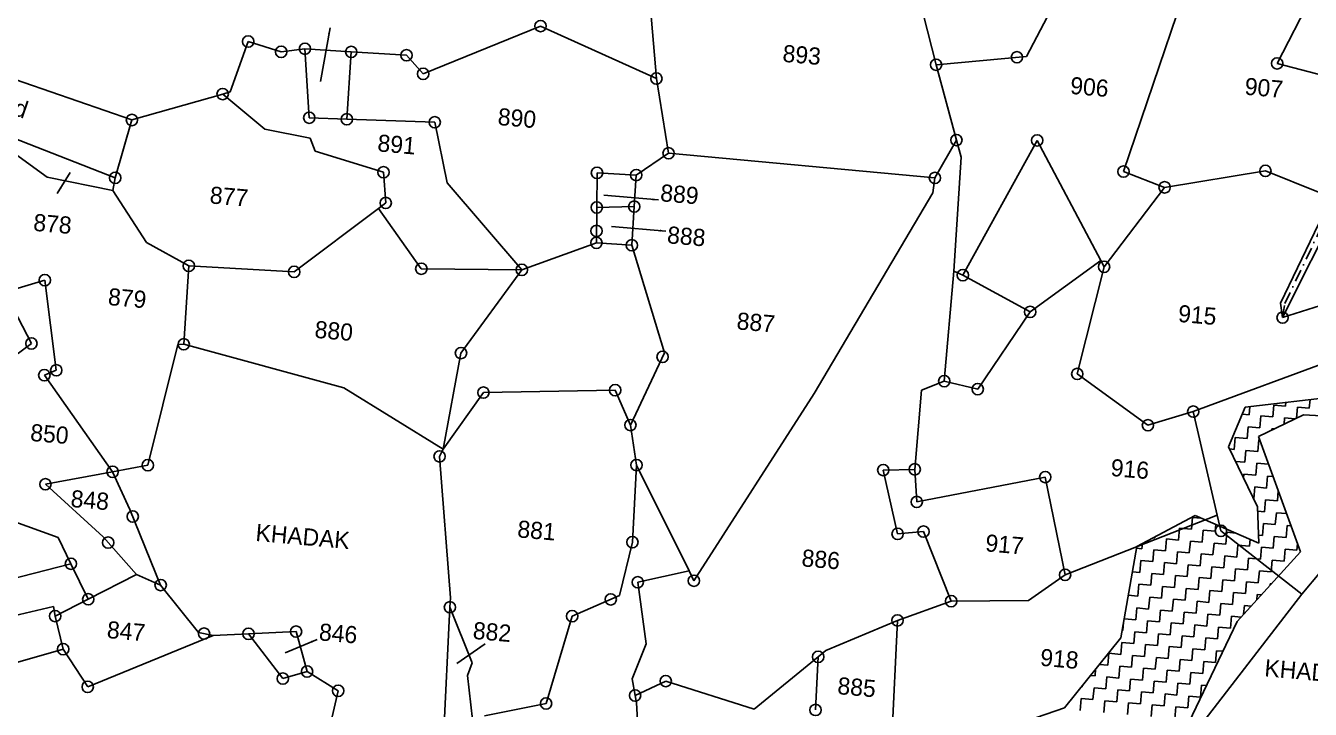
# Model space of a CAD drawing. Header units: metres. Extents: x 302356 to 305648, y 1939949 to 1943623.
# Drawn here: x 302933 to 303460, y 1942881 to 1943162 of the extents above; entities that cross this region are included whole.
import ezdxf

# ---------------------------------------------------------------- set-up
doc = ezdxf.new("R2010")
doc.units = ezdxf.units.M
doc.linetypes.add('DASHDOT', pattern=[1, 0.5, -0.25, 0, -0.25])
for name, color, linetype in [('POLY_HATCH', 12, 'Continuous'), ('POLY_PARCEL', 6, 'Continuous'), ('POLY_WATER', 4, 'Continuous'), ('TEXT_MAPIN', 7, 'Continuous'), ('TEXT_PARCEL', 7, 'Continuous'), ('V_BOUND_LINE', 7, 'Continuous'), ('V_BOUND_STREAM_LINE', 7, 'DASHDOT')]:
    doc.layers.add(name, color=color, linetype=linetype)
doc.styles.add('TEXT_MAP', font='')
doc.styles.get('TEXT_MAP').set_extended_font_data('Kruti Dev 050')
doc.dimstyles.get("Standard").update_dxf_attribs({"dimtxt": 0.18, "dimasz": 0.18, "dimexe": 0.18, "dimexo": 0.0625, "dimgap": 0.09, "dimtad": 0, "dimtih": 1, "dimtoh": 1, "dimdec": 4, "dimzin": 0, "dimdsep": 46, "dimtxsty": 'Standard', "dimcen": 0.09, "dimadec": 0, "dimazin": 0, "dimtfac": 1, "dimtdec": 4, "dimtofl": 0, "dimtmove": 0, "dimatfit": 3, "dimfxl": 1, "dimtolj": 1, "dimtzin": 0, "dimarcsym": 0})

msp = doc.modelspace()

# ---------------------------------------------------------------- linework, layer by layer
for centre in [(303143.97, 1943161.55), (303023.99, 1943155.21), (303037.53, 1943150.98), (303047.28, 1943152.27), (303066.28, 1943150.92), (303088.95, 1943149.56), (303306.3, 1943145.69), (303339.5, 1943148.75), (303446.26, 1943146.23), (303095.78, 1943141.94), (303191.5, 1943140.02), (303013.51, 1943133.64), (303049.05, 1943123.95), (302976.28, 1943123.01), (303064.46, 1943123.32), (303100.53, 1943122.08), (303314.64, 1943114.77), (303347.8, 1943114.64), (303196.52, 1943109.36), (302969.41, 1943099.28), (303079.5, 1943101.55), (303167.14, 1943101.32), (303183.24, 1943100.4), (303305.85, 1943099.24), (303383.21, 1943101.82), (303441.45, 1943102.12), (303400.11, 1943095.37), (303080.42, 1943088.97), (303167.02, 1943087.12), (303182.43, 1943087.48), (303166.94, 1943077.46), (303166.9, 1943072.62), (303181.45, 1943071.59), (302999.6, 1943063.15), (303042.85, 1943060.67), (303095.04, 1943061.97), (303136.3, 1943061.51), (303375.25, 1943062.77), (302940.51, 1943057.29), (303317.29, 1943059.33), (303344.91, 1943044.24), (303448.53, 1943041.91), (302935.01, 1943031.3), (302997.53, 1943030.98), (303111.32, 1943027.37), (303194.07, 1943025.8), (302940.32, 1943018.27), (302945.24, 1943020.28), (303364.24, 1943018.79), (303309.68, 1943015.85), (303120.5, 1943011.14), (303174.6, 1943012.12), (303323.41, 1943012.56), (303411.85, 1943003.35), (303180.85, 1942997.81), (303393.24, 1942997.74), (302982.81, 1942981.33), (303102.55, 1942984.95), (303183.35, 1942981.41), (302968.36, 1942978.63), (303284.62, 1942979.36), (303297.52, 1942979.64), (303351.12, 1942976.47), (302940.77, 1942973.5), (303298.36, 1942966.27), (302976.6, 1942960.29), (302966.51, 1942949.56), (303181.65, 1942949.75), (303290.53, 1942953.15), (303301.15, 1942954.1), (303423.21, 1942954.4), (302951.24, 1942940.89), (303206.9, 1942933.92), (303359.24, 1942936.33), (302988.06, 1942932.14), (303183.87, 1942933.3), (302958.37, 1942926.32), (303172.76, 1942926.26), (303312.48, 1942925.55), (302944.74, 1942919.43), (303106.77, 1942923.04), (303156.93, 1942919.4), (303043.62, 1942913.04), (303290.48, 1942917.66), (303005.88, 1942912.24), (303024.1, 1942912.15), (302948.03, 1942905.85), (303257.9, 1942902.68), (303038.22, 1942893.76), (303048.16, 1942896.67), (303195.36, 1942892.77), (302958.11, 1942890.37), (303060.92, 1942888.76), (303182.76, 1942886.82), (303146.22, 1942883.55), (303256.84, 1942880.88)]:
    msp.add_circle(centre, 2.33)
at = {"layer": 'POLY_HATCH'}
for p, q in [((303433.15, 1943005.22), (303426.29, 1942988.81)), ((303470.83, 1943009.53), (303433.15, 1943005.22)), ((303438.62, 1942993.17), (303457.14, 1943002.04)), ((303457.14, 1943002.04), (303493.54, 1942999.96)), ((303426.29, 1942988.81), (303438.28, 1942964.26)), ((303455.86, 1942945.73), (303438.62, 1942993.17)), ((303438.28, 1942964.26), (303438.79, 1942949.38)), ((303412.61, 1942960.71), (303388.69, 1942947.96)), ((303438.79, 1942949.38), (303412.61, 1942960.71)), ((303388.69, 1942947.96), (303382.17, 1942910.55)), ((303429.84, 1942917.25), (303455.86, 1942945.73)), ((303398.41, 1942851.62), (303429.84, 1942917.25)), ((303382.17, 1942910.55), (303359.02, 1942881.82)), ((303359.02, 1942881.82), (303328.03, 1942871.13))]:
    msp.add_line(p, q, dxfattribs=at)
at = {"layer": 'POLY_HATCH', "linetype": 'Continuous', "ltscale": 10}
for p, q in [((303434.75, 1943001.99), (303435.05, 1943005.44)), ((303444.48, 1943001.15), (303444.9, 1943006.01)), ((303444.9, 1943006.01), (303449.76, 1943005.59)), ((303449.76, 1943005.59), (303449.9, 1943007.14)), ((303454.23, 1943000.65), (303454.62, 1943005.16)), ((303454.62, 1943005.16), (303459.48, 1943004.74)), ((303459.48, 1943004.74), (303459.79, 1943008.27)), ((303431.9, 1943002.24), (303434.75, 1943001.99)), ((303439.19, 1942996.71), (303439.62, 1943001.57)), ((303439.62, 1943001.57), (303444.48, 1943001.15)), ((303449.12, 1942998.2), (303449.34, 1943000.72)), ((303449.34, 1943000.72), (303453.61, 1943000.35)), ((303433.91, 1942992.27), (303434.33, 1942997.13)), ((303434.33, 1942997.13), (303439.19, 1942996.71)), ((303444.01, 1942995.75), (303444.05, 1942996.29)), ((303444.05, 1942996.29), (303444.96, 1942996.21)), ((303428.62, 1942987.83), (303429.05, 1942992.7)), ((303429.05, 1942992.7), (303433.91, 1942992.27)), ((303438.35, 1942986.99), (303438.77, 1942991.85)), ((303438.77, 1942991.85), (303439.11, 1942991.82)), ((303426.68, 1942988), (303428.62, 1942987.83)), ((303433.06, 1942982.55), (303433.48, 1942987.41)), ((303433.48, 1942987.41), (303438.35, 1942986.99)), ((303429.18, 1942982.89), (303433.06, 1942982.55)), ((303437.5, 1942977.27), (303437.92, 1942982.13)), ((303437.92, 1942982.13), (303442.78, 1942981.7)), ((303442.78, 1942981.7), (303442.78, 1942981.71)), ((303432.5, 1942976.09), (303432.64, 1942977.69)), ((303432.64, 1942977.69), (303437.5, 1942977.27)), ((303441.94, 1942971.98), (303442.36, 1942976.84)), ((303442.36, 1942976.84), (303444.62, 1942976.65)), ((303436.66, 1942967.58), (303437.08, 1942972.4)), ((303437.08, 1942972.4), (303441.94, 1942971.98)), ((303446.37, 1942966.7), (303446.73, 1942970.83)), ((303438.34, 1942962.5), (303441.09, 1942962.26)), ((303441.09, 1942962.26), (303441.51, 1942967.12)), ((303441.51, 1942967.12), (303446.37, 1942966.7)), ((303411.08, 1942955.08), (303411.5, 1942959.94)), ((303411.5, 1942959.94), (303415.12, 1942959.62)), ((303440.24, 1942952.54), (303440.67, 1942957.4)), ((303440.67, 1942957.4), (303445.53, 1942956.98)), ((303445.53, 1942956.98), (303445.95, 1942961.84)), ((303445.95, 1942961.84), (303450.14, 1942961.47)), ((303396.07, 1942951.49), (303396.11, 1942951.91)), ((303405.79, 1942950.64), (303406.22, 1942955.5)), ((303406.22, 1942955.5), (303411.08, 1942955.08)), ((303415.52, 1942949.79), (303415.94, 1942954.65)), ((303415.94, 1942954.65), (303420.8, 1942954.23)), ((303420.8, 1942954.23), (303421.05, 1942957.06)), ((303425.24, 1942948.95), (303425.66, 1942953.81)), ((303425.66, 1942953.81), (303429.3, 1942953.49)), ((303438.68, 1942952.67), (303440.24, 1942952.54)), ((303444.68, 1942947.25), (303445.1, 1942952.11)), ((303445.1, 1942952.11), (303449.97, 1942951.69)), ((303449.97, 1942951.69), (303450.39, 1942956.55)), ((303450.39, 1942956.55), (303451.97, 1942956.41)), ((303388.56, 1942947.24), (303390.79, 1942947.05)), ((303390.79, 1942947.05), (303390.97, 1942949.18)), ((303395.23, 1942941.76), (303395.65, 1942946.62)), ((303395.41, 1942951.54), (303396.07, 1942951.49)), ((303395.65, 1942946.62), (303400.51, 1942946.2)), ((303400.51, 1942946.2), (303400.93, 1942951.06)), ((303400.93, 1942951.06), (303405.79, 1942950.64)), ((303410.23, 1942945.35), (303410.65, 1942950.22)), ((303410.65, 1942950.22), (303415.52, 1942949.79)), ((303419.95, 1942944.51), (303420.38, 1942949.37)), ((303420.38, 1942949.37), (303425.24, 1942948.95)), ((303429.68, 1942943.66), (303430.1, 1942948.52)), ((303430.1, 1942948.52), (303434.96, 1942948.1)), ((303434.96, 1942948.1), (303435.21, 1942950.93)), ((303439.4, 1942942.82), (303439.82, 1942947.68)), ((303439.82, 1942947.68), (303444.68, 1942947.25)), ((303449.12, 1942941.97), (303449.54, 1942946.83)), ((303449.54, 1942946.83), (303454.4, 1942946.41)), ((303454.4, 1942946.41), (303454.64, 1942949.09)), ((303389.94, 1942937.33), (303390.36, 1942942.19)), ((303390.36, 1942942.19), (303395.23, 1942941.76)), ((303399.66, 1942936.48), (303400.09, 1942941.34)), ((303400.09, 1942941.34), (303404.95, 1942940.92)), ((303404.95, 1942940.92), (303405.37, 1942945.78)), ((303405.37, 1942945.78), (303410.23, 1942945.35)), ((303414.67, 1942940.07), (303415.09, 1942944.93)), ((303415.09, 1942944.93), (303419.95, 1942944.51)), ((303424.39, 1942939.22), (303424.81, 1942944.09)), ((303424.81, 1942944.09), (303429.68, 1942943.66)), ((303434.11, 1942938.38), (303434.54, 1942943.24)), ((303434.54, 1942943.24), (303439.4, 1942942.82)), ((303443.83, 1942937.53), (303444.26, 1942942.39)), ((303444.26, 1942942.39), (303449.12, 1942941.97)), ((303386.88, 1942937.59), (303389.94, 1942937.33)), ((303394.38, 1942932.04), (303394.8, 1942936.9)), ((303394.8, 1942936.9), (303399.66, 1942936.48)), ((303404.1, 1942931.2), (303404.52, 1942936.06)), ((303404.52, 1942936.06), (303409.38, 1942935.63)), ((303409.38, 1942935.63), (303409.81, 1942940.49)), ((303409.81, 1942940.49), (303414.67, 1942940.07)), ((303419.11, 1942934.79), (303419.53, 1942939.65)), ((303419.53, 1942939.65), (303424.39, 1942939.22)), ((303428.83, 1942933.94), (303429.25, 1942938.8)), ((303429.25, 1942938.8), (303434.11, 1942938.38)), ((303438.55, 1942933.09), (303438.97, 1942937.95)), ((303438.97, 1942937.95), (303443.83, 1942937.53)), ((303389.09, 1942927.6), (303389.52, 1942932.46)), ((303389.52, 1942932.46), (303394.38, 1942932.04)), ((303398.82, 1942926.76), (303399.24, 1942931.62)), ((303399.24, 1942931.62), (303404.1, 1942931.2)), ((303408.54, 1942925.91), (303408.96, 1942930.77)), ((303408.96, 1942930.77), (303413.82, 1942930.35)), ((303413.82, 1942930.35), (303414.25, 1942935.21)), ((303414.25, 1942935.21), (303419.11, 1942934.79)), ((303423.54, 1942929.5), (303423.97, 1942934.36)), ((303423.97, 1942934.36), (303428.83, 1942933.94)), ((303433.27, 1942928.66), (303433.69, 1942933.52)), ((303433.69, 1942933.52), (303438.55, 1942933.09)), ((303443.36, 1942932.05), (303443.41, 1942932.67)), ((303443.41, 1942932.67), (303443.89, 1942932.63)), ((303385.2, 1942927.94), (303389.09, 1942927.6)), ((303393.53, 1942922.32), (303393.96, 1942927.18)), ((303393.96, 1942927.18), (303398.82, 1942926.76)), ((303403.25, 1942921.47), (303403.68, 1942926.33)), ((303403.68, 1942926.33), (303408.54, 1942925.91)), ((303412.98, 1942920.63), (303413.4, 1942925.49)), ((303413.4, 1942925.49), (303418.26, 1942925.06)), ((303418.26, 1942925.06), (303418.68, 1942929.93)), ((303418.68, 1942929.93), (303423.54, 1942929.5)), ((303427.98, 1942924.22), (303428.41, 1942929.08)), ((303428.41, 1942929.08), (303433.27, 1942928.66)), ((303437.94, 1942926.12), (303438.13, 1942928.23)), ((303438.13, 1942928.23), (303439.74, 1942928.09)), ((303388.25, 1942917.88), (303388.67, 1942922.74)), ((303388.67, 1942922.74), (303393.53, 1942922.32)), ((303397.97, 1942917.04), (303398.39, 1942921.9)), ((303398.39, 1942921.9), (303403.25, 1942921.47)), ((303407.69, 1942916.19), (303408.12, 1942921.05)), ((303408.12, 1942921.05), (303412.98, 1942920.63)), ((303417.41, 1942915.34), (303417.84, 1942920.2)), ((303417.84, 1942920.2), (303422.7, 1942919.78)), ((303422.7, 1942919.78), (303423.12, 1942924.64)), ((303423.12, 1942924.64), (303427.98, 1942924.22)), ((303432.53, 1942920.2), (303432.84, 1942923.79)), ((303432.84, 1942923.79), (303435.6, 1942923.55)), ((303382.96, 1942913.44), (303383.25, 1942916.77)), ((303383.52, 1942918.29), (303388.25, 1942917.88)), ((303392.69, 1942912.6), (303393.11, 1942917.46)), ((303393.11, 1942917.46), (303397.97, 1942917.04)), ((303402.41, 1942911.75), (303402.83, 1942916.61)), ((303402.83, 1942916.61), (303407.69, 1942916.19)), ((303412.13, 1942910.9), (303412.55, 1942915.77)), ((303412.55, 1942915.77), (303417.41, 1942915.34)), ((303427.14, 1942914.5), (303427.56, 1942919.36)), ((303427.56, 1942919.36), (303431.45, 1942919.02)), ((303382.68, 1942913.47), (303382.96, 1942913.44)), ((303387.4, 1942908.16), (303387.82, 1942913.02)), ((303387.82, 1942913.02), (303392.69, 1942912.6)), ((303397.12, 1942907.31), (303397.55, 1942912.17)), ((303397.55, 1942912.17), (303402.41, 1942911.75)), ((303406.85, 1942906.47), (303407.27, 1942911.33)), ((303407.27, 1942911.33), (303412.13, 1942910.9)), ((303416.57, 1942905.62), (303416.99, 1942910.48)), ((303416.99, 1942910.48), (303421.85, 1942910.06)), ((303421.85, 1942910.06), (303422.27, 1942914.92)), ((303422.27, 1942914.92), (303427.14, 1942914.5)), ((303382.12, 1942903.72), (303382.54, 1942908.58)), ((303382.54, 1942908.58), (303387.4, 1942908.16)), ((303391.84, 1942902.88), (303392.26, 1942907.74)), ((303392.26, 1942907.74), (303397.12, 1942907.31)), ((303401.56, 1942902.03), (303401.98, 1942906.89)), ((303401.98, 1942906.89), (303406.85, 1942906.47)), ((303411.28, 1942901.18), (303411.71, 1942906.04)), ((303411.71, 1942906.04), (303416.57, 1942905.62)), ((303421.01, 1942900.34), (303421.43, 1942905.2)), ((303421.43, 1942905.2), (303423.96, 1942904.98)), ((303373.34, 1942899.59), (303376.83, 1942899.28)), ((303376.83, 1942899.28), (303377.26, 1942904.15)), ((303377.26, 1942904.15), (303382.12, 1942903.72)), ((303386.55, 1942898.44), (303386.98, 1942903.3)), ((303386.98, 1942903.3), (303391.84, 1942902.88)), ((303396.28, 1942897.59), (303396.7, 1942902.45)), ((303396.7, 1942902.45), (303401.56, 1942902.03)), ((303406, 1942896.75), (303406.42, 1942901.61)), ((303406.42, 1942901.61), (303411.28, 1942901.18)), ((303415.72, 1942895.9), (303416.14, 1942900.76)), ((303416.14, 1942900.76), (303421.01, 1942900.34)), ((303369.65, 1942895.01), (303371.55, 1942894.85)), ((303371.55, 1942894.85), (303371.79, 1942897.67)), ((303375.99, 1942889.56), (303376.41, 1942894.42)), ((303376.41, 1942894.42), (303381.27, 1942894)), ((303381.27, 1942894), (303381.69, 1942898.86)), ((303381.69, 1942898.86), (303386.55, 1942898.44)), ((303390.99, 1942893.15), (303391.42, 1942898.01)), ((303391.42, 1942898.01), (303396.28, 1942897.59)), ((303400.71, 1942892.31), (303401.14, 1942897.17)), ((303401.14, 1942897.17), (303406, 1942896.75)), ((303410.44, 1942891.46), (303410.86, 1942896.32)), ((303410.86, 1942896.32), (303415.72, 1942895.9)), ((303365.97, 1942890.43), (303366.26, 1942890.41)), ((303366.26, 1942890.41), (303366.3, 1942890.85)), ((303370.7, 1942885.12), (303371.13, 1942889.99)), ((303371.13, 1942889.99), (303375.99, 1942889.56)), ((303380.42, 1942884.28), (303380.85, 1942889.14)), ((303380.85, 1942889.14), (303385.71, 1942888.72)), ((303385.71, 1942888.72), (303386.13, 1942893.58)), ((303386.13, 1942893.58), (303390.99, 1942893.15)), ((303395.43, 1942887.87), (303395.85, 1942892.73)), ((303395.85, 1942892.73), (303400.71, 1942892.31)), ((303405.15, 1942887.02), (303405.58, 1942891.88)), ((303405.58, 1942891.88), (303410.44, 1942891.46)), ((303414.87, 1942886.18), (303415.3, 1942891.04)), ((303415.3, 1942891.04), (303417.2, 1942890.87)), ((303365.42, 1942880.69), (303365.84, 1942885.55)), ((303365.84, 1942885.55), (303370.7, 1942885.12)), ((303375.14, 1942879.84), (303375.56, 1942884.7)), ((303375.56, 1942884.7), (303380.42, 1942884.28)), ((303384.86, 1942878.99), (303385.29, 1942883.86)), ((303385.29, 1942883.86), (303390.15, 1942883.43)), ((303390.15, 1942883.43), (303390.57, 1942888.29)), ((303390.57, 1942888.29), (303395.43, 1942887.87)), ((303399.87, 1942882.59), (303400.29, 1942887.45)), ((303400.29, 1942887.45), (303405.15, 1942887.02)), ((303409.59, 1942881.74), (303410.01, 1942886.6)), ((303410.01, 1942886.6), (303414.87, 1942886.18)), ((303394.58, 1942878.15), (303395.01, 1942883.01)), ((303395.01, 1942883.01), (303399.87, 1942882.59)), ((303404.31, 1942877.3), (303404.73, 1942882.16)), ((303404.73, 1942882.16), (303409.59, 1942881.74))]:
    msp.add_line(p, q, dxfattribs=at)
at = {"layer": 'POLY_PARCEL'}
for p, q in [((303343.37, 1943149.11), (303370.2, 1943200.07)), ((303306.3, 1943145.69), (303293.9, 1943194.68)), ((303469.59, 1943191.38), (303446.26, 1943146.23)), ((303411.09, 1943184.18), (303383.21, 1943101.82)), ((303191.5, 1943140.02), (303188.29, 1943178.74)), ((303143.97, 1943161.55), (303095.78, 1943141.94)), ((303191.5, 1943140.02), (303143.97, 1943161.55)), ((303023.99, 1943155.21), (303016.53, 1943134.5)), ((303037.53, 1943150.98), (303023.99, 1943155.21)), ((303047.28, 1943152.27), (303037.53, 1943150.98)), ((303049.05, 1943123.95), (303047.28, 1943152.27)), ((303066.28, 1943150.92), (303047.28, 1943152.27)), ((302976.28, 1943123.01), (302895.18, 1943151.17)), ((303066.28, 1943150.92), (303064.46, 1943123.32)), ((303088.95, 1943149.56), (303066.28, 1943150.92)), ((303095.78, 1943141.94), (303088.95, 1943149.56)), ((303306.3, 1943145.69), (303343.37, 1943149.11)), ((303314.64, 1943114.77), (303306.3, 1943145.69)), ((303446.26, 1943146.23), (303465.7, 1943141.15)), ((303196.52, 1943109.36), (303191.5, 1943140.02)), ((303013.51, 1943133.64), (302976.28, 1943123.01)), ((303016.53, 1943134.5), (303013.51, 1943133.64)), ((303030.76, 1943119.26), (303013.51, 1943133.64)), ((302969.41, 1943099.28), (302976.28, 1943123.01)), ((303064.46, 1943123.32), (303049.05, 1943123.95)), ((303064.46, 1943123.32), (303100.53, 1943122.08)), ((303100.53, 1943122.08), (303105.62, 1943097.18)), ((302913.26, 1943119.8), (302941.44, 1943099.6)), ((302918.39, 1943119.25), (302969.41, 1943099.28)), ((303049.47, 1943115.55), (303030.76, 1943119.26)), ((303051.5, 1943110.24), (303049.47, 1943115.55)), ((303079.5, 1943101.55), (303051.5, 1943110.24)), ((303314.64, 1943114.77), (303305.85, 1943099.24)), ((303316.54, 1943107.73), (303314.64, 1943114.77)), ((303347.8, 1943114.64), (303317.29, 1943059.33)), ((303373.87, 1943065.36), (303347.8, 1943114.64)), ((303183.24, 1943100.4), (303196.52, 1943109.36)), ((303305.85, 1943099.24), (303196.52, 1943109.36)), ((303313.64, 1943060.94), (303316.54, 1943107.73)), ((302941.44, 1943099.6), (302968.47, 1943094.07)), ((303080.42, 1943088.97), (303079.5, 1943101.55)), ((303167.02, 1943087.12), (303167.14, 1943101.32)), ((303167.14, 1943101.32), (303183.24, 1943100.4)), ((303183.24, 1943100.4), (303182.43, 1943087.48)), ((303383.21, 1943101.82), (303400.11, 1943095.37)), ((303400.11, 1943095.37), (303441.45, 1943102.12)), ((303441.45, 1943102.12), (303463.31, 1943093.41)), ((302969.41, 1943099.28), (302968.47, 1943094.07)), ((303105.62, 1943097.18), (303136.3, 1943061.51)), ((303305.02, 1943093.15), (303305.85, 1943099.24)), ((303400.11, 1943095.37), (303375.25, 1943062.77)), ((302968.47, 1943094.07), (302982.2, 1943072.68)), ((303077.43, 1943086.72), (303080.42, 1943088.97)), ((303256.33, 1943010.71), (303305.02, 1943093.15)), ((303042.85, 1943060.67), (303077.43, 1943086.72)), ((303077.43, 1943086.72), (303095.04, 1943061.97)), ((303166.9, 1943072.62), (303167.02, 1943087.12)), ((303167.02, 1943087.12), (303182.43, 1943087.48)), ((303182.43, 1943087.48), (303181.45, 1943071.59)), ((302982.2, 1943072.68), (302999.6, 1943063.15)), ((303166.9, 1943072.62), (303136.3, 1943061.51)), ((303181.45, 1943071.59), (303166.9, 1943072.62)), ((303194.86, 1943027.45), (303181.45, 1943071.59)), ((302997.53, 1943030.98), (302999.6, 1943063.15)), ((302999.6, 1943063.15), (303042.85, 1943060.67)), ((303344.91, 1943044.24), (303373.87, 1943065.36)), ((303375.25, 1943062.77), (303364.24, 1943018.79)), ((303375.25, 1943062.77), (303373.87, 1943065.36)), ((302940.51, 1943057.29), (302924.08, 1943052.34)), ((302945.24, 1943020.28), (302940.51, 1943057.29)), ((303095.04, 1943061.97), (303136.3, 1943061.51)), ((303136.3, 1943061.51), (303111.32, 1943027.37)), ((303313.64, 1943060.94), (303309.68, 1943015.85)), ((303317.29, 1943059.33), (303313.64, 1943060.94)), ((303317.29, 1943059.33), (303344.91, 1943044.24)), ((302924.08, 1943052.34), (302935.01, 1943031.3)), ((303323.41, 1943012.56), (303344.91, 1943044.24)), ((303411.85, 1943003.35), (303505.71, 1943038.05)), ((302935.01, 1943031.3), (302904.13, 1943008.57)), ((302997.53, 1943030.98), (302995.07, 1943030.89)), ((303063.22, 1943013.06), (302997.53, 1943030.98)), ((302995.07, 1943030.89), (302982.81, 1942981.33)), ((303111.32, 1943027.37), (303104.07, 1942987.88)), ((303180.85, 1942997.81), (303194.86, 1943027.45)), ((302940.32, 1943018.27), (302945.24, 1943020.28)), ((302968.36, 1942978.63), (302940.32, 1943018.27)), ((303309.68, 1943015.85), (303300.34, 1943012.09)), ((303309.68, 1943015.85), (303323.41, 1943012.56)), ((303364.24, 1943018.79), (303393.24, 1942997.74)), ((303104.07, 1942987.88), (303063.22, 1943013.06)), ((303104.07, 1942987.88), (303120.5, 1943011.14)), ((303120.5, 1943011.14), (303174.6, 1943012.12)), ((303174.6, 1943012.12), (303180.85, 1942997.81)), ((303206.9, 1942933.92), (303256.33, 1943010.71)), ((303300.34, 1943012.09), (303297.52, 1942979.64)), ((303393.24, 1942997.74), (303411.85, 1943003.35)), ((303411.85, 1943003.35), (303421.7, 1942960.89)), ((303183.35, 1942981.41), (303180.85, 1942997.81)), ((303104.07, 1942987.88), (303102.55, 1942984.95)), ((303102.55, 1942984.95), (303106.96, 1942926.9)), ((302968.36, 1942978.63), (302940.77, 1942973.5)), ((302982.81, 1942981.33), (302968.36, 1942978.63)), ((302968.36, 1942978.63), (302975.43, 1942963.14)), ((303181.65, 1942949.75), (303183.35, 1942981.41)), ((303183.35, 1942981.41), (303204.91, 1942937.94)), ((303297.52, 1942979.64), (303284.62, 1942979.36)), ((303284.62, 1942979.36), (303290.53, 1942953.15)), ((303297.52, 1942979.64), (303298.36, 1942966.27)), ((302940.77, 1942973.5), (302964.42, 1942951.9)), ((303298.36, 1942966.27), (303351.12, 1942976.47)), ((303351.12, 1942976.47), (303359.24, 1942936.33)), ((302975.43, 1942963.14), (302988.06, 1942932.14)), ((302926.67, 1942958.6), (302945.96, 1942951.64)), ((303359.24, 1942936.33), (303421.7, 1942960.89)), ((303421.7, 1942960.89), (303423.21, 1942954.4)), ((302964.42, 1942951.9), (302978.11, 1942936.55)), ((303290.53, 1942953.15), (303301.15, 1942954.1)), ((303301.15, 1942954.1), (303312.48, 1942925.55)), ((303423.21, 1942954.4), (303456.35, 1942928.37)), ((302945.96, 1942951.64), (302951.24, 1942940.89)), ((303176.41, 1942927.84), (303181.65, 1942949.75)), ((302902.73, 1942928.35), (302951.24, 1942940.89)), ((302951.24, 1942940.89), (302958.37, 1942926.32)), ((302958.37, 1942926.32), (302978.11, 1942936.55)), ((302978.11, 1942936.55), (302988.06, 1942932.14)), ((303204.91, 1942937.94), (303183.87, 1942933.3)), ((303204.91, 1942937.94), (303206.9, 1942933.92)), ((303344.24, 1942925.81), (303359.24, 1942936.33)), ((303456.35, 1942928.37), (303464.16, 1942937.67)), ((302988.06, 1942932.14), (303003.56, 1942912.71)), ((303183.87, 1942933.3), (303187.38, 1942908.02)), ((302958.37, 1942926.32), (302944.74, 1942919.43)), ((303106.96, 1942926.9), (303106.77, 1942923.04)), ((303156.93, 1942919.4), (303176.41, 1942927.84)), ((303312.48, 1942925.55), (303290.48, 1942917.66)), ((303312.48, 1942925.55), (303344.24, 1942925.81)), ((303407.99, 1942865.74), (303456.35, 1942928.37)), ((302944.03, 1942923.35), (302907.72, 1942914.92)), ((302944.74, 1942919.43), (302944.03, 1942923.35)), ((303106.77, 1942923.04), (303103.71, 1942859.37)), ((303106.77, 1942923.04), (303115.89, 1942900.23)), ((302944.74, 1942919.43), (302948.03, 1942905.85)), ((303146.22, 1942883.55), (303156.93, 1942919.4)), ((303290.48, 1942917.66), (303261.07, 1942905.27)), ((303287.85, 1942864.57), (303290.48, 1942917.66)), ((302958.11, 1942890.37), (303009.6, 1942911.49)), ((303003.56, 1942912.71), (303009.6, 1942911.49)), ((303009.6, 1942911.49), (303024.1, 1942912.15)), ((303024.1, 1942912.15), (303043.62, 1942913.04)), ((303024.1, 1942912.15), (303038.22, 1942893.76)), ((303043.62, 1942913.04), (303048.16, 1942896.67)), ((302916.67, 1942896.8), (302948.03, 1942905.85)), ((302948.03, 1942905.85), (302958.11, 1942890.37)), ((303187.38, 1942908.02), (303181.52, 1942893.64)), ((303261.07, 1942905.27), (303257.9, 1942902.68)), ((303115.89, 1942900.23), (303113.96, 1942895.01)), ((303257.9, 1942902.68), (303231.58, 1942881.21)), ((303257.9, 1942902.68), (303256.84, 1942880.88)), ((303038.22, 1942893.76), (303048.16, 1942896.67)), ((303048.16, 1942896.67), (303060.92, 1942888.76)), ((303113.96, 1942895.01), (303116.06, 1942876.93)), ((303060.92, 1942888.76), (303055.77, 1942866.79)), ((303181.52, 1942893.64), (303182.76, 1942886.82)), ((303195.36, 1942892.77), (303182.76, 1942886.82)), ((303231.58, 1942881.21), (303195.36, 1942892.77)), ((303120.96, 1942878.49), (303146.22, 1942883.55)), ((303182.76, 1942886.82), (303183.3, 1942883.85)), ((303183.3, 1942883.85), (303186.54, 1942825.3))]:
    msp.add_line(p, q, dxfattribs=at)
at = {"layer": 'POLY_WATER'}
for p, q in [((303468.6, 1943091.3), (303447.66, 1943047.85)), ((303448.53, 1943041.91), (303473.67, 1943092.19)), ((303447.66, 1943047.85), (303448.53, 1943041.91))]:
    msp.add_line(p, q, dxfattribs=at)
at = {"layer": 'V_BOUND_LINE'}
msp.add_line((303498.88, 1943057.89), (303448.53, 1943041.91), dxfattribs=at)
at = {"layer": 'V_BOUND_STREAM_LINE', "ltscale": 10}
for p, q in [((303449.42, 1943047.71), (303470.26, 1943091.16)), ((303448.53, 1943041.91), (303449.42, 1943047.71))]:
    msp.add_line(p, q, dxfattribs=at)

# ---------------------------------------------------------------- texts
at = {"layer": 'TEXT_MAPIN'}
for s, rotation, p in [('[kMd', 341.0061, (302912.83, 1943130.12)), ('KHADAK', 355.0239, (303026.82, 1942950.27)), ('KHADAK', 355.0239, (303440.87, 1942894.73))]:
    msp.add_text(s, height=7.026, rotation=rotation, dxfattribs=at).set_placement(p)
at = {"layer": 'TEXT_PARCEL', "style": 'TEXT_MAP'}
for s, p in [('893', (303243.09, 1943146.92)), ('906', (303361.14, 1943133.76)), ('907', (303432.75, 1943133.42)), ('890', (303126.21, 1943120.98)), ('891', (303076.84, 1943110.16)), ('877', (303008.01, 1943088.8)), ('889', (303192.89, 1943089.71)), ('878', (302935.59, 1943077.57)), ('888', (303195.71, 1943072.46)), ('879', (302966.24, 1943047.09)), ('915', (303405.43, 1943040.19)), ('887', (303224.25, 1943037.12)), ('880', (303051.04, 1943033.66)), ('850', (302934.34, 1942991.34)), ('916', (303377.77, 1942976.95)), ('848', (302950.93, 1942964.22)), ('881', (303134.26, 1942951.75)), ('917', (303326.32, 1942946.03)), ('886', (303250.9, 1942939.88)), ('847', (302965.8, 1942910.43)), ('846', (303052.83, 1942909.49)), ('882', (303115.98, 1942910.1)), ('918', (303348.83, 1942899.07)), ('885', (303265.62, 1942887.42))]:
    msp.add_text(s, height=7.026, rotation=355.0239, dxfattribs=at).set_placement(p)

# ---------------------------------------------------------------- leaders
for points in [[(303057.59, 1943160.87), (303053.62, 1943138.77)], [(302945.58, 1943092.89), (302950.96, 1943101.45)], [(303192.37, 1943090.19), (303170, 1943092.13)], [(303195.43, 1943077.41), (303173.06, 1943079.36)], [(303052.29, 1942909.83), (303039.21, 1942904.36)], [(303121.28, 1942908.04), (303109.64, 1942899.95)]]:
    msp.add_leader(points, dimstyle='Standard', override={"dimtxt": 2.5, "dimasz": 2.5, "dimexe": 1.25, "dimexo": 0.625, "dimgap": 0.625, "dimtad": 1, "dimtih": 0, "dimtoh": 0, "dimzin": 8, "dimcen": 2.5, "dimtofl": 1})

doc.saveas('drawing.dxf')
